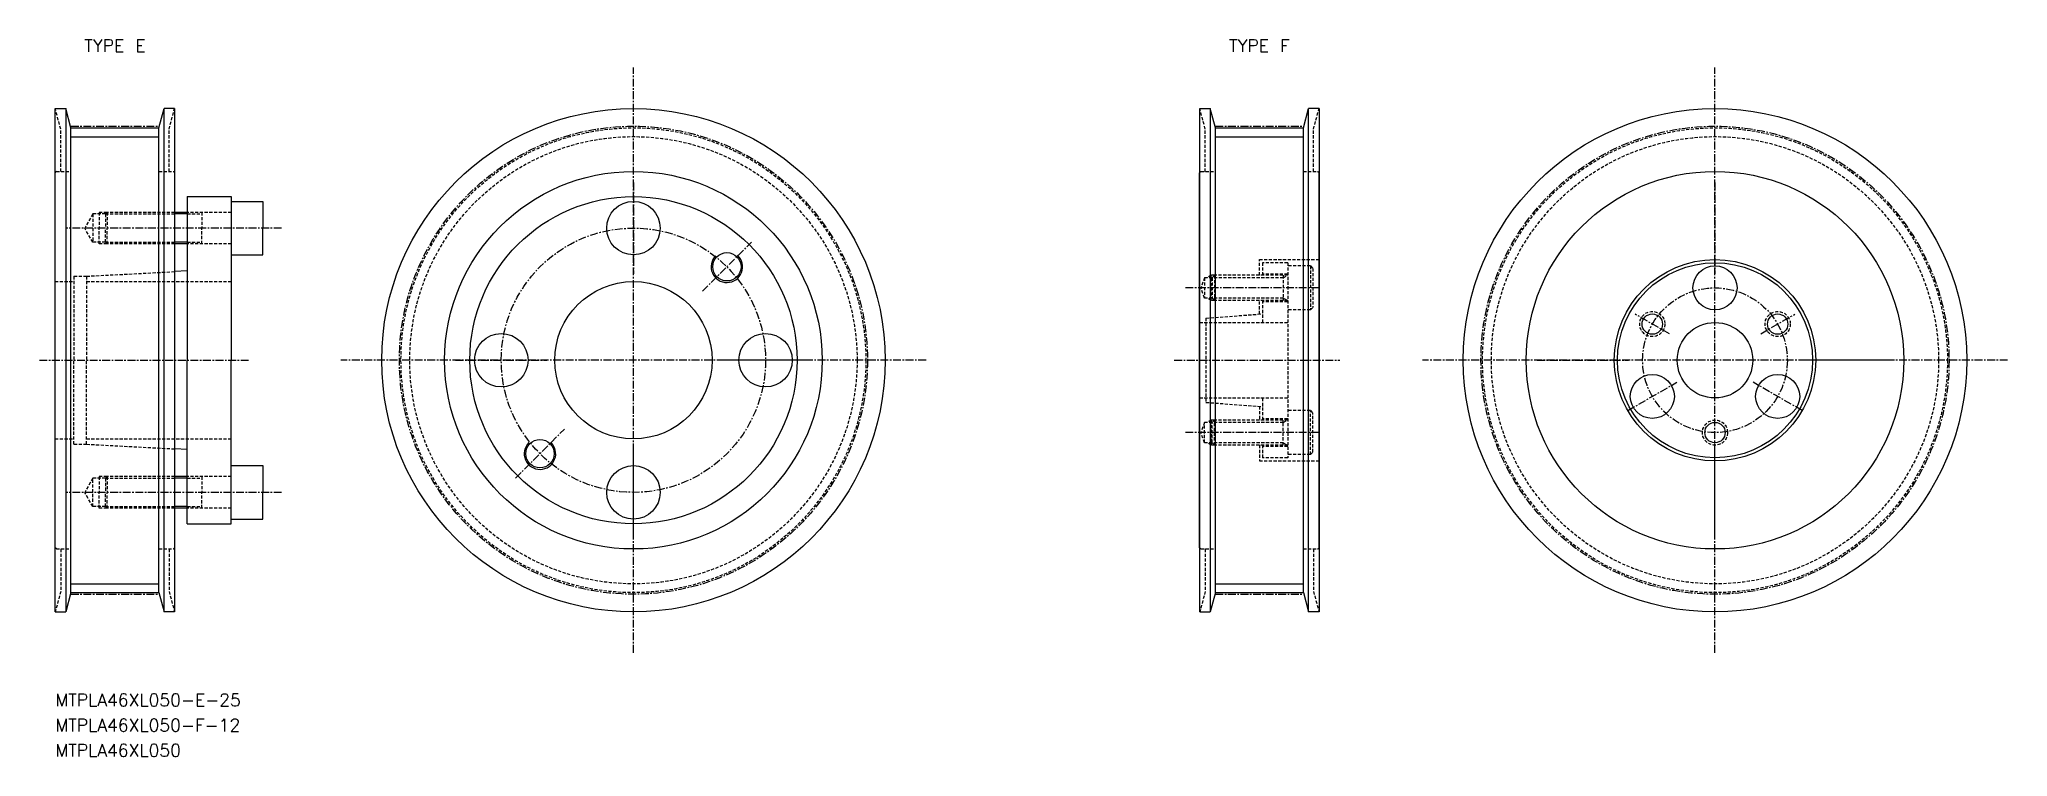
# Model space of a CAD drawing. Extents: x 9 to 322, y 49 to 163.
import ezdxf
from ezdxf.enums import TextEntityAlignment as Align

# ---------------------------------------------------------------- set-up
doc = ezdxf.new("R2010")
doc.units = 0
doc.linetypes.add('CENTER', pattern=[2, 1.25, -0.25, 0.25, -0.25])
doc.linetypes.add('DASHED', pattern=[0.75, 0.5, -0.25])
doc.layers.get('0').update_dxf_attribs({"linetype": 'CONTINUOUS'})
doc.layers.add('CENTER', color=1, linetype='CENTER')
doc.styles.add('MISUMI', font='txt.shx')

msp = doc.modelspace()

# ---------------------------------------------------------------- linework, layer by layer
at = {"color": 7, "linetype": 'CONTINUOUS'}
for p, q in [((11.4, 151.6), (13.06, 151.6)), ((11.4, 71.6), (11.4, 151.6)), ((13.88, 148.53), (13.06, 151.6)), ((13.06, 151.6), (13.06, 71.6)), ((27.88, 148.53), (28.7, 151.6)), ((30.36, 151.6), (28.7, 151.6)), ((28.7, 71.6), (28.7, 151.6)), ((30.36, 151.6), (30.36, 71.6)), ((193.28, 151.6), (194.93, 151.6)), ((193.28, 71.6), (193.28, 151.6)), ((195.75, 148.53), (194.93, 151.6)), ((194.93, 151.6), (194.93, 71.6)), ((209.75, 148.53), (210.58, 151.6)), ((212.23, 151.6), (210.58, 151.6)), ((210.58, 71.6), (210.58, 151.6)), ((212.23, 151.6), (212.23, 71.6)), ((13.88, 148.53), (27.88, 148.53)), ((13.88, 74.66), (13.88, 148.53)), ((27.88, 74.66), (27.88, 148.53)), ((195.75, 148.53), (209.75, 148.53)), ((195.75, 74.66), (195.75, 148.53)), ((209.75, 74.66), (209.75, 148.53)), ((11.4, 141.42), (11.38, 141.4)), ((11.38, 81.8), (11.38, 141.4)), ((30.36, 141.42), (30.38, 141.4)), ((30.38, 81.8), (30.38, 141.4)), ((193.28, 141.42), (193.25, 141.4)), ((193.25, 81.8), (193.25, 141.4)), ((212.23, 141.42), (212.25, 141.4)), ((212.25, 81.8), (212.25, 141.4)), ((32.38, 135.1), (30.38, 135.1)), ((32.38, 137.6), (39.38, 137.6)), ((32.38, 137.6), (32.38, 135.1)), ((32.38, 135.1), (32.38, 130.1)), ((39.38, 137.6), (39.38, 136.85)), ((39.38, 136.85), (44.38, 136.85)), ((39.38, 136.85), (39.38, 128.35)), ((44.38, 136.85), (44.38, 132.6)), ((44.38, 128.35), (44.38, 132.6)), ((32.38, 130.1), (30.38, 130.1)), ((32.38, 130.1), (32.38, 125.8)), ((39.38, 128.35), (44.38, 128.35)), ((39.38, 128.35), (39.38, 111.6)), ((32.38, 125.8), (30.38, 125.69)), ((32.38, 125.8), (32.38, 111.6)), ((32.38, 97.4), (32.38, 111.6)), ((39.38, 94.85), (39.38, 111.6)), ((32.38, 97.4), (30.38, 97.51)), ((32.38, 93.1), (32.38, 97.4)), ((39.38, 94.85), (44.38, 94.85)), ((39.38, 86.35), (39.38, 94.85)), ((44.38, 94.85), (44.38, 90.6)), ((32.38, 93.1), (30.38, 93.1)), ((32.38, 88.1), (32.38, 93.1)), ((32.38, 88.1), (30.38, 88.1)), ((32.38, 85.6), (32.38, 88.1)), ((44.38, 86.35), (44.38, 90.6)), ((32.38, 85.6), (39.38, 85.6)), ((39.38, 86.35), (44.38, 86.35)), ((39.38, 85.6), (39.38, 86.35)), ((11.4, 81.78), (11.38, 81.8)), ((30.36, 81.78), (30.38, 81.8)), ((193.28, 81.78), (193.25, 81.8)), ((212.23, 81.78), (212.25, 81.8)), ((13.88, 74.66), (13.06, 71.6)), ((13.88, 74.66), (27.88, 74.66)), ((27.88, 74.66), (28.7, 71.6)), ((195.75, 74.66), (194.93, 71.6)), ((195.75, 74.66), (209.75, 74.66)), ((209.75, 74.66), (210.58, 71.6)), ((11.4, 71.6), (13.06, 71.6)), ((30.36, 71.6), (28.7, 71.6)), ((193.28, 71.6), (194.93, 71.6)), ((212.23, 71.6), (210.58, 71.6))]:
    msp.add_line(p, q, dxfattribs=at)
at = {"color": 3, "linetype": 'DASHED'}
for p, q in [((12.28, 148.32), (11.4, 151.6)), ((29.48, 148.32), (30.36, 151.6)), ((194.15, 148.32), (193.28, 151.6)), ((211.35, 148.32), (212.23, 151.6)), ((12.28, 141.6), (12.28, 148.32)), ((29.48, 141.6), (29.48, 148.32)), ((194.15, 141.6), (194.15, 148.32)), ((211.35, 141.6), (211.35, 148.32)), ((11.58, 141.6), (11.4, 141.42)), ((11.58, 141.6), (13.88, 141.6)), ((27.88, 141.6), (30.18, 141.6)), ((30.18, 141.6), (30.36, 141.42)), ((193.45, 141.6), (193.28, 141.42)), ((193.45, 141.6), (195.75, 141.6)), ((209.75, 141.6), (212.05, 141.6)), ((212.05, 141.6), (212.23, 141.42)), ((17.38, 134.85), (16.08, 132.6)), ((17.38, 134.85), (17.38, 130.35)), ((19.38, 134.85), (17.38, 134.85)), ((18.38, 135.1), (18.38, 132.6)), ((19.63, 135.1), (18.38, 135.1)), ((19.63, 135.1), (19.38, 134.85)), ((19.38, 134.85), (30.38, 134.85)), ((19.38, 134.85), (19.38, 132.6)), ((30.38, 135.1), (19.63, 135.1)), ((19.63, 135.1), (19.63, 132.6)), ((39.38, 135.1), (32.38, 135.1)), ((32.38, 134.85), (34.71, 134.85)), ((34.71, 135.1), (34.71, 132.6)), ((17.38, 130.35), (16.08, 132.6)), ((18.38, 130.1), (18.38, 132.6)), ((19.38, 130.35), (19.38, 132.6)), ((19.63, 130.1), (19.63, 132.6)), ((34.71, 130.1), (34.71, 132.6)), ((19.38, 130.35), (17.38, 130.35)), ((19.63, 130.1), (18.38, 130.1)), ((19.38, 130.35), (30.38, 130.35)), ((19.63, 130.1), (19.38, 130.35)), ((30.38, 130.1), (19.63, 130.1)), ((32.38, 130.35), (34.71, 130.35)), ((39.38, 130.1), (32.38, 130.1)), ((16.38, 124.95), (30.38, 125.69)), ((202.75, 127.6), (212.25, 127.6)), ((202.75, 125.1), (202.75, 127.6)), ((207.25, 127.1), (203.25, 127.1)), ((203.25, 127.1), (203.25, 125.1)), ((207.25, 125.3), (203.25, 125.3)), ((207.25, 127.1), (207.25, 96.1)), ((210.85, 126.6), (207.25, 126.6)), ((210.85, 126.6), (210.85, 119.6)), ((210.85, 126.6), (211.25, 126.2)), ((211.25, 126.2), (211.25, 120)), ((11.38, 124.1), (14.38, 124.1)), ((14.38, 124.95), (14.38, 111.6)), ((14.38, 124.95), (16.38, 124.95)), ((16.38, 124.95), (16.38, 111.6)), ((16.38, 124.1), (39.38, 124.1)), ((194.01, 124.72), (193.46, 123.1)), ((194.01, 121.48), (193.46, 123.1)), ((194.01, 124.72), (194.01, 121.48)), ((195.25, 124.72), (194.01, 124.72)), ((195.11, 125.1), (194.45, 124.72)), ((195.11, 121.1), (195.11, 125.1)), ((195.63, 125.1), (195.11, 125.1)), ((195.25, 124.72), (195.63, 125.1)), ((206.55, 124.72), (195.25, 124.72)), ((195.25, 124.72), (195.25, 121.48)), ((207.25, 125.1), (195.63, 125.1)), ((195.63, 125.1), (195.63, 121.1)), ((206.55, 125.1), (206.55, 121.1)), ((206.55, 124.72), (207.21, 125.1)), ((195.25, 121.48), (194.01, 121.48)), ((194.25, 118.29), (203.25, 118.97)), ((195.11, 121.1), (194.45, 121.48)), ((195.63, 121.1), (195.11, 121.1)), ((206.55, 121.48), (195.25, 121.48)), ((195.63, 121.1), (195.25, 121.48)), ((207.25, 121.1), (195.63, 121.1)), ((202.75, 118.94), (202.75, 121.1)), ((203.25, 121.1), (203.25, 117.6)), ((207.25, 120.9), (203.25, 120.9)), ((206.55, 121.48), (207.21, 121.1)), ((210.85, 119.6), (207.25, 119.6)), ((210.85, 119.6), (211.25, 120)), ((193.25, 117.6), (207.25, 117.6)), ((194.25, 118.29), (194.25, 104.91)), ((14.38, 98.25), (14.38, 111.6)), ((16.38, 98.25), (16.38, 111.6)), ((193.25, 105.6), (207.25, 105.6)), ((194.25, 104.91), (203.25, 104.22)), ((202.75, 104.26), (202.75, 102.1)), ((203.25, 105.6), (203.25, 102.1)), ((210.85, 103.6), (207.25, 103.6)), ((210.85, 96.6), (210.85, 103.6)), ((210.85, 103.6), (211.25, 103.2)), ((194.01, 101.72), (193.46, 100.1)), ((194.01, 98.48), (193.46, 100.1)), ((194.01, 98.48), (194.01, 101.72)), ((195.25, 101.72), (194.01, 101.72)), ((195.11, 102.1), (194.45, 101.72)), ((195.11, 102.1), (195.11, 98.1)), ((195.63, 102.1), (195.11, 102.1)), ((195.63, 102.1), (195.25, 101.72)), ((206.55, 101.72), (195.25, 101.72)), ((195.25, 98.48), (195.25, 101.72)), ((207.25, 102.1), (195.63, 102.1)), ((195.63, 98.1), (195.63, 102.1)), ((207.25, 102.3), (203.25, 102.3)), ((206.55, 98.1), (206.55, 102.1)), ((206.55, 101.72), (207.21, 102.1)), ((211.25, 97), (211.25, 103.2)), ((11.38, 99.1), (14.38, 99.1)), ((14.38, 98.25), (16.38, 98.25)), ((16.38, 99.1), (39.38, 99.1)), ((16.38, 98.25), (30.38, 97.51)), ((195.25, 98.48), (194.01, 98.48)), ((195.11, 98.1), (194.45, 98.48)), ((195.63, 98.1), (195.11, 98.1)), ((206.55, 98.48), (195.25, 98.48)), ((195.25, 98.48), (195.63, 98.1)), ((207.25, 98.1), (195.63, 98.1)), ((202.75, 98.1), (202.75, 95.6)), ((203.25, 98.1), (203.25, 96.1)), ((207.25, 97.9), (203.25, 97.9)), ((206.55, 98.48), (207.21, 98.1)), ((210.85, 96.6), (211.25, 97)), ((202.75, 95.6), (212.25, 95.6)), ((207.25, 96.1), (203.25, 96.1)), ((210.85, 96.6), (207.25, 96.6)), ((17.38, 92.85), (16.08, 90.6)), ((19.38, 92.85), (17.38, 92.85)), ((17.38, 88.35), (17.38, 92.85)), ((19.63, 93.1), (18.38, 93.1)), ((18.38, 93.1), (18.38, 90.6)), ((19.63, 93.1), (19.38, 92.85)), ((19.38, 92.85), (30.38, 92.85)), ((19.38, 92.85), (19.38, 90.6)), ((30.38, 93.1), (19.63, 93.1)), ((19.63, 93.1), (19.63, 90.6)), ((39.38, 93.1), (32.38, 93.1)), ((32.38, 92.85), (34.71, 92.85)), ((34.71, 93.1), (34.71, 90.6)), ((17.38, 88.35), (16.08, 90.6)), ((19.38, 88.35), (17.38, 88.35)), ((18.38, 88.1), (18.38, 90.6)), ((19.63, 88.1), (18.38, 88.1)), ((19.38, 88.35), (19.38, 90.6)), ((19.38, 88.35), (30.38, 88.35)), ((19.63, 88.1), (19.38, 88.35)), ((19.63, 88.1), (19.63, 90.6)), ((30.38, 88.1), (19.63, 88.1)), ((32.38, 88.35), (34.71, 88.35)), ((39.38, 88.1), (32.38, 88.1)), ((34.71, 88.1), (34.71, 90.6)), ((11.58, 81.6), (11.4, 81.78)), ((11.58, 81.6), (13.88, 81.6)), ((12.28, 81.6), (12.28, 74.87)), ((27.88, 81.6), (30.18, 81.6)), ((29.48, 81.6), (29.48, 74.87)), ((30.18, 81.6), (30.36, 81.78)), ((193.45, 81.6), (193.28, 81.78)), ((193.45, 81.6), (195.75, 81.6)), ((194.15, 81.6), (194.15, 74.87)), ((209.75, 81.6), (212.05, 81.6)), ((211.35, 81.6), (211.35, 74.87)), ((212.05, 81.6), (212.23, 81.78)), ((12.28, 74.87), (11.4, 71.6)), ((29.48, 74.87), (30.36, 71.6)), ((194.15, 74.87), (193.28, 71.6)), ((211.35, 74.87), (212.23, 71.6))]:
    msp.add_line(p, q, dxfattribs=at)
at = {"color": 3, "linetype": 'CONTINUOUS'}
for p, q in [((13.88, 147.13), (27.88, 147.13)), ((195.75, 147.13), (209.75, 147.13)), ((13.88, 76.06), (27.88, 76.06)), ((195.75, 76.06), (209.75, 76.06))]:
    msp.add_line(p, q, dxfattribs=at)
at = {"color": 3}
for p, q in [((32.38, 134.85), (30.38, 134.85)), ((32.38, 130.35), (30.38, 130.35)), ((32.38, 92.85), (30.38, 92.85)), ((32.38, 88.35), (30.38, 88.35))]:
    msp.add_line(p, q, dxfattribs=at)
at = {"color": 7, "linetype": 'CONTINUOUS'}
for centre, radius in [((103.28, 111.6), 40), ((275.15, 111.6), 40), ((103.28, 111.6), 30), ((275.15, 111.6), 30), ((103.28, 111.6), 26), ((103.28, 111.6), 26), ((103.28, 132.6), 4.25), ((118.13, 126.45), 2.25), ((275.15, 111.6), 16), ((275.15, 111.6), 15.5), ((275.15, 123.1), 3.5), ((103.28, 111.6), 12.5), ((265.19, 117.35), 1.62), ((285.11, 117.35), 1.62), ((82.28, 111.6), 4.25), ((124.28, 111.6), 4.25), ((275.15, 111.6), 6), ((265.19, 105.85), 3.5), ((285.11, 105.85), 3.5), ((275.15, 100.1), 1.62), ((88.43, 96.75), 2.25), ((103.28, 90.6), 4.25)]:
    msp.add_circle(centre, radius, dxfattribs=at)
at = {"color": 3, "linetype": 'DASHED'}
for centre, radius in [((103.28, 111.6), 36.94), ((103.28, 111.6), 35.54), ((275.15, 111.6), 36.94), ((275.15, 111.6), 35.54), ((265.19, 117.35), 2), ((285.11, 117.35), 2), ((275.15, 100.1), 2)]:
    msp.add_circle(centre, radius, dxfattribs=at)
at = {"color": 3}
for centre in [(118.13, 126.45), (88.43, 96.75)]:
    msp.add_arc(centre, 2.5, 135, 47, dxfattribs=at)
at = {"layer": 'CENTER', "color": 1, "linetype": 'CENTER'}
for p, q in [((103.28, 65.1), (103.28, 158.1)), ((275.15, 65.1), (275.15, 158.1)), ((13.88, 148.79), (27.88, 148.79)), ((195.75, 148.79), (209.75, 148.79)), ((103.28, 139.85), (103.28, 125.35)), ((275.15, 139.85), (275.15, 125.35)), ((47.38, 132.6), (13.08, 132.6)), ((114.24, 122.56), (122.02, 130.34)), ((212.25, 123.1), (190.96, 123.1)), ((267.9, 115.79), (262.49, 118.91)), ((282.41, 115.79), (287.82, 118.91)), ((8.88, 111.6), (42.38, 111.6)), ((149.78, 111.6), (56.78, 111.6)), ((75.03, 111.6), (89.53, 111.6)), ((131.53, 111.6), (117.03, 111.6)), ((189.23, 111.6), (215.55, 111.6)), ((321.65, 111.6), (228.65, 111.6)), ((246.9, 111.6), (261.4, 111.6)), ((303.4, 111.6), (288.9, 111.6)), ((261.3, 103.6), (269.09, 108.1)), ((289.01, 103.6), (281.22, 108.1)), ((84.54, 92.86), (92.32, 100.64)), ((212.25, 100.1), (190.96, 100.1)), ((103.28, 83.35), (103.28, 97.85)), ((275.15, 83.35), (275.15, 97.85)), ((47.38, 90.6), (13.08, 90.6)), ((13.88, 74.41), (27.88, 74.41)), ((195.75, 74.41), (209.75, 74.41))]:
    msp.add_line(p, q, dxfattribs=at)
for centre, radius in [((103.28, 111.6), 37.19), ((275.15, 111.6), 37.19), ((103.28, 111.6), 21), ((275.15, 111.6), 11.5)]:
    msp.add_circle(centre, radius, dxfattribs=at)

# ---------------------------------------------------------------- texts
at = {"color": 7, "linetype": 'CONTINUOUS', "style": 'MISUMI'}
for s, p in [('TYPE E', (20.88, 161.6)), ('TYPE F', (202.75, 161.6))]:
    msp.add_text(s, height=2, dxfattribs=at).set_placement(p, align=Align.MIDDLE_CENTER)
for s, p in [('MTPLA46XL050-E-25', (11.4, 56.6)), ('MTPLA46XL050-F-12', (11.4, 52.6)), ('MTPLA46XL050', (11.4, 48.6))]:
    msp.add_text(s, height=2, dxfattribs=at).set_placement(p)

doc.saveas('drawing.dxf')
